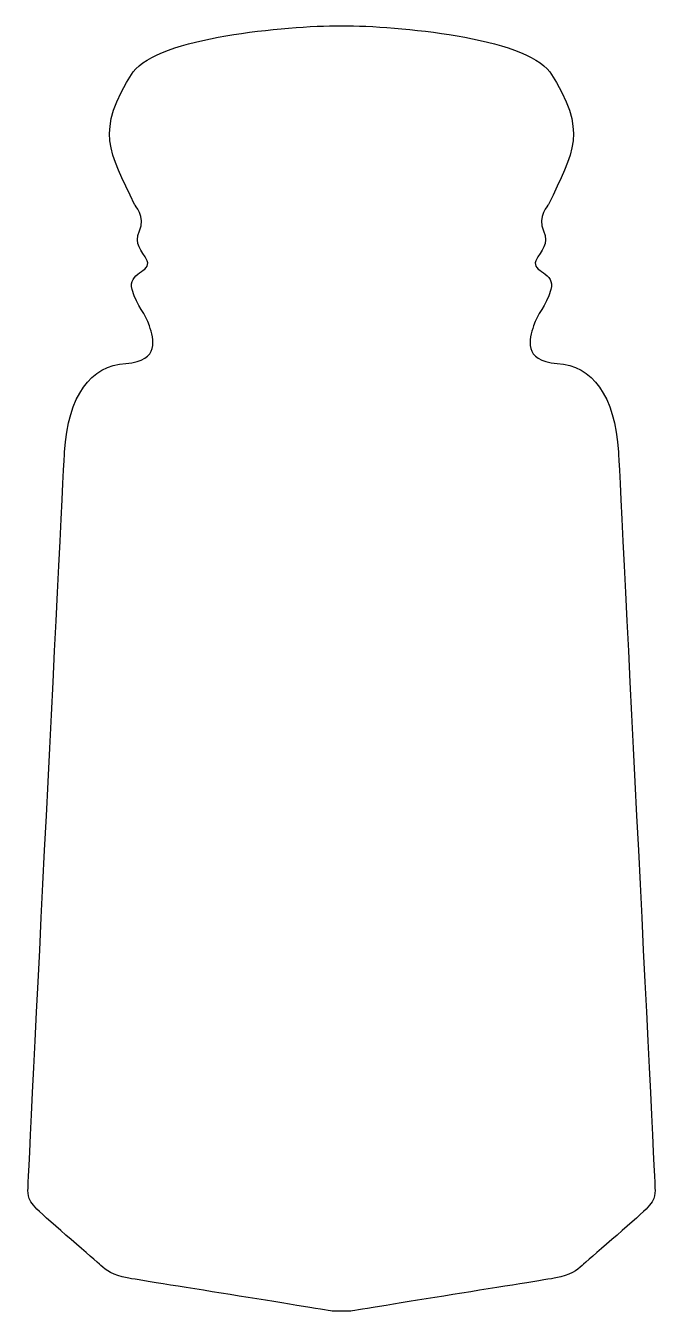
# Model space of a CAD drawing. Header units: centimetres. Extents: x -5 to 5, y -10.3 to 10.3.
import ezdxf

# ---------------------------------------------------------------- set-up
doc = ezdxf.new("R2010")
doc.units = ezdxf.units.CM
doc.header["$MEASUREMENT"] = 0
doc.layers.add('Camada 1', color=7, linetype='Continuous')

msp = doc.modelspace()

# ---------------------------------------------------------------- linework, layer by layer
at = {"layer": 'Camada 1'}
msp.add_open_spline([(4.9968, -8.24424), (4.9968, -8.12462), (4.41808, 3.44902), (4.41808, 3.44902), (4.41808, 3.44902), (4.35826, 4.36689), (3.99906, 4.8257), (3.4401, 4.86576), (3.4401, 4.86576), (2.8817, 4.90555), (3.00131, 5.26475), (3.0614, 5.46425), (3.0614, 5.46425), (3.12122, 5.66404), (3.2606, 5.76389), (3.34075, 6.04297), (3.34075, 6.04297), (3.42034, 6.32232), (3.02134, 6.32232), (3.10093, 6.50205), (3.10093, 6.50205), (3.18105, 6.68152), (3.32075, 6.76139), (3.22084, 6.98063), (3.22084, 6.98063), (3.12122, 7.20045), (3.30072, 7.39994), (3.30072, 7.39994), (3.30072, 7.39994), (3.69969, 8.23798), (3.94064, 8.57109), (3.32075, 9.51505), (3.32075, 9.51505), (2.91845, 10.06876), (0.89004, 10.25042), (0.01192, 10.25317), (0.01192, 10.25317), (0.01192, 10.25317), (0.01192, 10.25317), (0.01192, 10.25317), (0.01192, 10.25317), (0.00782, 10.25317), (0.00396, 10.25317), (0.00012, 10.25317), (0.00012, 10.25317), (-0.00372, 10.25317), (-0.00811, 10.25317), (-0.01195, 10.25317), (-0.01195, 10.25317), (-0.01195, 10.25317), (-0.01195, 10.25317), (-0.01195, 10.25317), (-0.01195, 10.25317), (-0.88978, 10.25042), (-2.91845, 10.06876), (-3.32075, 9.51504), (-3.32075, 9.51504), (-3.94061, 8.57106), (-3.69968, 8.23795), (-3.30043, 7.39991), (-3.30043, 7.39991), (-3.30043, 7.39991), (-3.12096, 7.20041), (-3.22055, 6.9806), (-3.22055, 6.9806), (-3.32072, 6.76137), (-3.18076, 6.68149), (-3.10093, 6.50202), (-3.10093, 6.50202), (-3.02105, 6.32229), (-3.42007, 6.32229), (-3.34048, 6.04294), (-3.34048, 6.04294), (-3.26063, 5.76386), (-3.12096, 5.664), (-3.06113, 5.46422), (-3.06113, 5.46422), (-3.00131, 5.26472), (-2.8814, 4.90553), (-3.44036, 4.86573), (-3.44036, 4.86573), (-3.99905, 4.82567), (-4.35799, 4.36688), (-4.41778, 3.44899), (-4.41778, 3.44899), (-4.41778, 3.44899), (-4.99677, -8.12465), (-4.99677, -8.24427), (-4.99677, -8.24427), (-4.99677, -8.36418), (-5.03656, -8.44406), (-4.85683, -8.6235), (-4.85683, -8.6235), (-4.67739, -8.80323), (-3.9192, -9.44151), (-3.83935, -9.52163), (-3.83935, -9.52163), (-3.75947, -9.60148), (-3.63956, -9.68104), (-3.42004, -9.72113), (-3.42004, -9.72113), (-3.20081, -9.76119), (-0.34725, -10.21339), (-0.14746, -10.25318), (-0.14746, -10.25318), (-0.14746, -10.25318), (-0.03166, -10.25317), (-0.03166, -10.25317), (-0.03166, -10.25317), (-0.03166, -10.25317), (0.03197, -10.25317), (0.03197, -10.25317), (0.03197, -10.25317), (0.03197, -10.25317), (0.14778, -10.25317), (0.14778, -10.25317), (0.14778, -10.25317), (0.34757, -10.21338), (3.20083, -9.76115), (3.42036, -9.72112), (3.42036, -9.72112), (3.63988, -9.68104), (3.75953, -9.60148), (3.83967, -9.52162), (3.83967, -9.52162), (3.91926, -9.4415), (4.67771, -8.80322), (4.85715, -8.62349), (4.85715, -8.62349), (5.03657, -8.44403), (4.9968, -8.36415), (4.9968, -8.24424)], degree=3, knots=[0, 0, 0, 0, 0.02941176, 0.02941176, 0.02941176, 0.02941176, 0.05882353, 0.05882353, 0.05882353, 0.05882353, 0.08823529, 0.08823529, 0.08823529, 0.08823529, 0.11764706, 0.11764706, 0.11764706, 0.11764706, 0.14705882, 0.14705882, 0.14705882, 0.14705882, 0.17647059, 0.17647059, 0.17647059, 0.17647059, 0.20588235, 0.20588235, 0.20588235, 0.20588235, 0.23529412, 0.23529412, 0.23529412, 0.23529412, 0.26470588, 0.26470588, 0.26470588, 0.26470588, 0.29411765, 0.29411765, 0.29411765, 0.29411765, 0.32352941, 0.32352941, 0.32352941, 0.32352941, 0.35294118, 0.35294118, 0.35294118, 0.35294118, 0.38235294, 0.38235294, 0.38235294, 0.38235294, 0.41176471, 0.41176471, 0.41176471, 0.41176471, 0.44117647, 0.44117647, 0.44117647, 0.44117647, 0.47058824, 0.47058824, 0.47058824, 0.47058824, 0.5, 0.5, 0.5, 0.5, 0.52941176, 0.52941176, 0.52941176, 0.52941176, 0.55882353, 0.55882353, 0.55882353, 0.55882353, 0.58823529, 0.58823529, 0.58823529, 0.58823529, 0.61764706, 0.61764706, 0.61764706, 0.61764706, 0.64705882, 0.64705882, 0.64705882, 0.64705882, 0.67647059, 0.67647059, 0.67647059, 0.67647059, 0.70588235, 0.70588235, 0.70588235, 0.70588235, 0.73529412, 0.73529412, 0.73529412, 0.73529412, 0.76470588, 0.76470588, 0.76470588, 0.76470588, 0.79411765, 0.79411765, 0.79411765, 0.79411765, 0.82352941, 0.82352941, 0.82352941, 0.82352941, 0.85294118, 0.85294118, 0.85294118, 0.85294118, 0.88235294, 0.88235294, 0.88235294, 0.88235294, 0.91176471, 0.91176471, 0.91176471, 0.91176471, 0.94117647, 0.94117647, 0.94117647, 0.94117647, 1, 1, 1, 1], dxfattribs=at)

doc.saveas('drawing.dxf')
